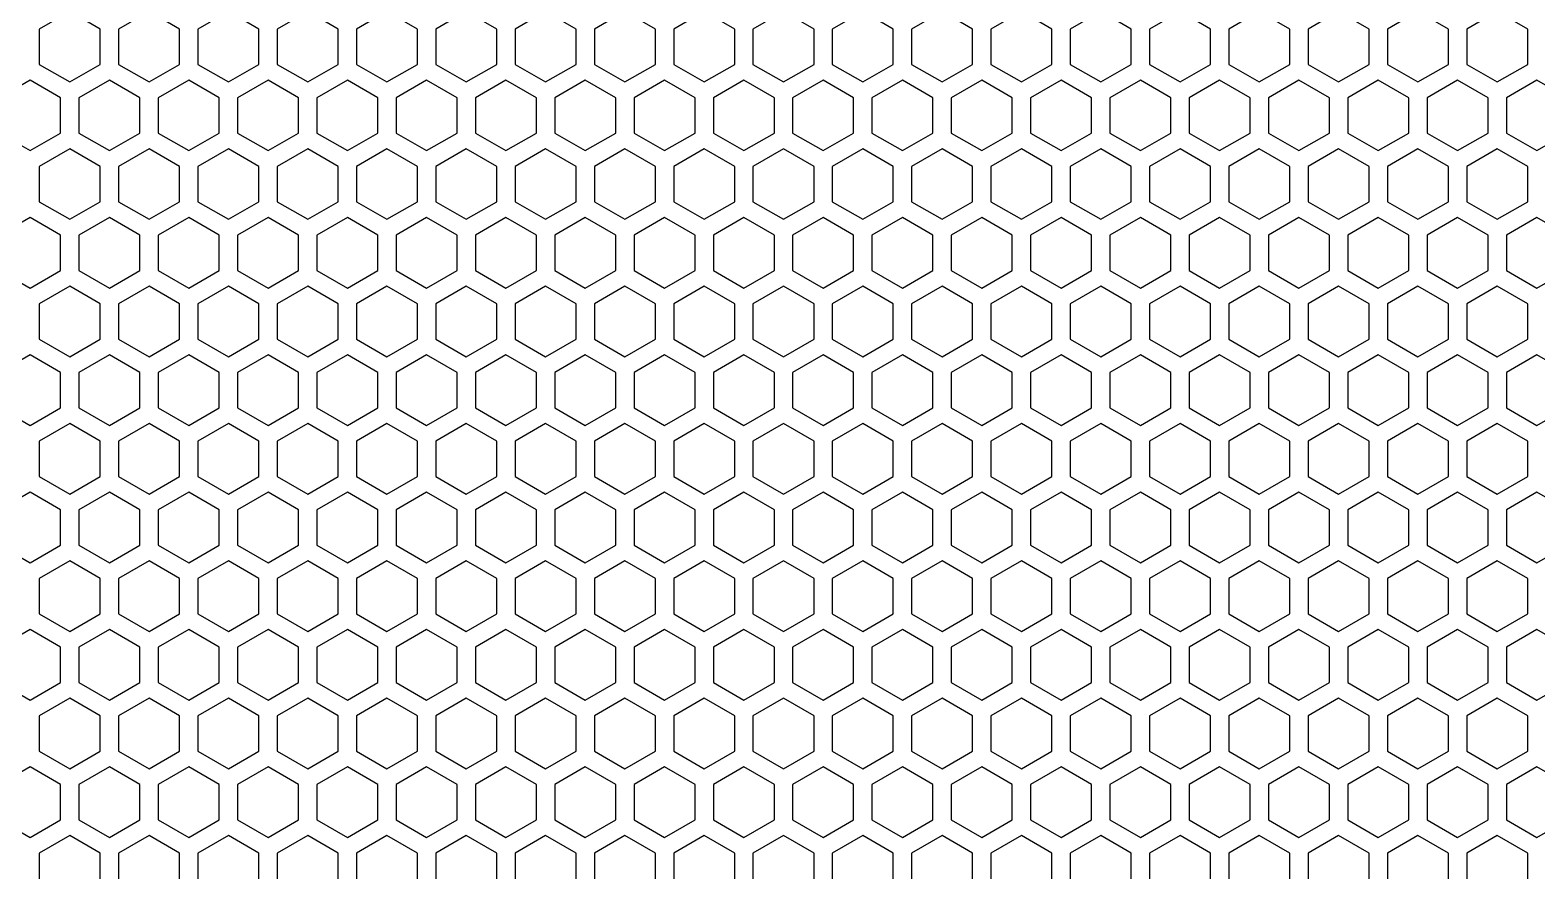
# Model space of a CAD drawing. Header units: millimetres. Extents: x 0 to 500, y 0 to 571.
# Drawn here: x 246.8 to 370.2, y 144.2 to 213.2 of the extents above; entities that cross this region are included whole.
import ezdxf

# ---------------------------------------------------------------- set-up
doc = ezdxf.new("R2010")
doc.units = ezdxf.units.MM
doc.layers.add('CUT', color=1, linetype='CONTINUOUS')

msp = doc.modelspace()

# ---------------------------------------------------------------- linework, layer by layer
at = {"layer": 'CUT'}
for points in [[(252.5, 213.235), (250, 214.6784), (247.5, 213.235), (247.5, 210.3483), (250, 208.9049), (252.5, 210.3483)], [(259, 213.235), (256.5, 214.6784), (254, 213.235), (254, 210.3483), (256.5, 208.9049), (259, 210.3483)], [(265.5, 213.235), (263, 214.6784), (260.5, 213.235), (260.5, 210.3483), (263, 208.9049), (265.5, 210.3483)], [(272, 213.235), (269.5, 214.6784), (267, 213.235), (267, 210.3483), (269.5, 208.9049), (272, 210.3483)], [(278.5, 213.235), (276, 214.6784), (273.5, 213.235), (273.5, 210.3483), (276, 208.9049), (278.5, 210.3483)], [(285, 213.235), (282.5, 214.6784), (280, 213.235), (280, 210.3483), (282.5, 208.9049), (285, 210.3483)], [(291.5, 213.235), (289, 214.6784), (286.5, 213.235), (286.5, 210.3483), (289, 208.9049), (291.5, 210.3483)], [(298, 213.235), (295.5, 214.6784), (293, 213.235), (293, 210.3483), (295.5, 208.9049), (298, 210.3483)], [(304.5, 213.235), (302, 214.6784), (299.5, 213.235), (299.5, 210.3483), (302, 208.9049), (304.5, 210.3483)], [(311, 213.235), (308.5, 214.6784), (306, 213.235), (306, 210.3483), (308.5, 208.9049), (311, 210.3483)], [(317.5, 213.235), (315, 214.6784), (312.5, 213.235), (312.5, 210.3483), (315, 208.9049), (317.5, 210.3483)], [(324, 213.235), (321.5, 214.6784), (319, 213.235), (319, 210.3483), (321.5, 208.9049), (324, 210.3483)], [(330.5, 213.235), (328, 214.6784), (325.5, 213.235), (325.5, 210.3483), (328, 208.9049), (330.5, 210.3483)], [(337, 213.235), (334.5, 214.6784), (332, 213.235), (332, 210.3483), (334.5, 208.9049), (337, 210.3483)], [(343.5, 213.235), (341, 214.6784), (338.5, 213.235), (338.5, 210.3483), (341, 208.9049), (343.5, 210.3483)], [(350, 213.235), (347.5, 214.6784), (345, 213.235), (345, 210.3483), (347.5, 208.9049), (350, 210.3483)], [(356.5, 213.235), (354, 214.6784), (351.5, 213.235), (351.5, 210.3483), (354, 208.9049), (356.5, 210.3483)], [(363, 213.235), (360.5, 214.6784), (358, 213.235), (358, 210.3483), (360.5, 208.9049), (363, 210.3483)], [(369.5, 213.235), (367, 214.6784), (364.5, 213.235), (364.5, 210.3483), (367, 208.9049), (369.5, 210.3483)], [(249.25, 207.6059), (246.75, 209.0492), (244.25, 207.6059), (244.25, 204.7191), (246.75, 203.2757), (249.25, 204.7191)], [(255.75, 207.6059), (253.25, 209.0492), (250.75, 207.6059), (250.75, 204.7191), (253.25, 203.2757), (255.75, 204.7191)], [(262.25, 207.6059), (259.75, 209.0492), (257.25, 207.6059), (257.25, 204.7191), (259.75, 203.2757), (262.25, 204.7191)], [(268.75, 207.6059), (266.25, 209.0492), (263.75, 207.6059), (263.75, 204.7191), (266.25, 203.2757), (268.75, 204.7191)], [(275.25, 207.6059), (272.75, 209.0492), (270.25, 207.6059), (270.25, 204.7191), (272.75, 203.2757), (275.25, 204.7191)], [(281.75, 207.6059), (279.25, 209.0492), (276.75, 207.6059), (276.75, 204.7191), (279.25, 203.2757), (281.75, 204.7191)], [(288.25, 207.6059), (285.75, 209.0492), (283.25, 207.6059), (283.25, 204.7191), (285.75, 203.2757), (288.25, 204.7191)], [(294.75, 207.6059), (292.25, 209.0492), (289.75, 207.6059), (289.75, 204.7191), (292.25, 203.2757), (294.75, 204.7191)], [(301.25, 207.6059), (298.75, 209.0492), (296.25, 207.6059), (296.25, 204.7191), (298.75, 203.2757), (301.25, 204.7191)], [(307.75, 207.6059), (305.25, 209.0492), (302.75, 207.6059), (302.75, 204.7191), (305.25, 203.2757), (307.75, 204.7191)], [(314.25, 207.6059), (311.75, 209.0492), (309.25, 207.6059), (309.25, 204.7191), (311.75, 203.2757), (314.25, 204.7191)], [(320.75, 207.6059), (318.25, 209.0492), (315.75, 207.6059), (315.75, 204.7191), (318.25, 203.2757), (320.75, 204.7191)], [(327.25, 207.6059), (324.75, 209.0492), (322.25, 207.6059), (322.25, 204.7191), (324.75, 203.2757), (327.25, 204.7191)], [(333.75, 207.6059), (331.25, 209.0492), (328.75, 207.6059), (328.75, 204.7191), (331.25, 203.2757), (333.75, 204.7191)], [(340.25, 207.6059), (337.75, 209.0492), (335.25, 207.6059), (335.25, 204.7191), (337.75, 203.2757), (340.25, 204.7191)], [(346.75, 207.6059), (344.25, 209.0492), (341.75, 207.6059), (341.75, 204.7191), (344.25, 203.2757), (346.75, 204.7191)], [(353.25, 207.6059), (350.75, 209.0492), (348.25, 207.6059), (348.25, 204.7191), (350.75, 203.2757), (353.25, 204.7191)], [(359.75, 207.6059), (357.25, 209.0492), (354.75, 207.6059), (354.75, 204.7191), (357.25, 203.2757), (359.75, 204.7191)], [(366.25, 207.6059), (363.75, 209.0492), (361.25, 207.6059), (361.25, 204.7191), (363.75, 203.2757), (366.25, 204.7191)], [(372.75, 207.6059), (370.25, 209.0492), (367.75, 207.6059), (367.75, 204.7191), (370.25, 203.2757), (372.75, 204.7191)], [(252.5, 201.9767), (250, 203.4201), (247.5, 201.9767), (247.5, 199.0899), (250, 197.6466), (252.5, 199.0899)], [(259, 201.9767), (256.5, 203.4201), (254, 201.9767), (254, 199.0899), (256.5, 197.6466), (259, 199.0899)], [(265.5, 201.9767), (263, 203.4201), (260.5, 201.9767), (260.5, 199.0899), (263, 197.6466), (265.5, 199.0899)], [(272, 201.9767), (269.5, 203.4201), (267, 201.9767), (267, 199.0899), (269.5, 197.6466), (272, 199.0899)], [(278.5, 201.9767), (276, 203.4201), (273.5, 201.9767), (273.5, 199.0899), (276, 197.6466), (278.5, 199.0899)], [(285, 201.9767), (282.5, 203.4201), (280, 201.9767), (280, 199.0899), (282.5, 197.6466), (285, 199.0899)], [(291.5, 201.9767), (289, 203.4201), (286.5, 201.9767), (286.5, 199.0899), (289, 197.6466), (291.5, 199.0899)], [(298, 201.9767), (295.5, 203.4201), (293, 201.9767), (293, 199.0899), (295.5, 197.6466), (298, 199.0899)], [(304.5, 201.9767), (302, 203.4201), (299.5, 201.9767), (299.5, 199.0899), (302, 197.6466), (304.5, 199.0899)], [(311, 201.9767), (308.5, 203.4201), (306, 201.9767), (306, 199.0899), (308.5, 197.6466), (311, 199.0899)], [(317.5, 201.9767), (315, 203.4201), (312.5, 201.9767), (312.5, 199.0899), (315, 197.6466), (317.5, 199.0899)], [(324, 201.9767), (321.5, 203.4201), (319, 201.9767), (319, 199.0899), (321.5, 197.6466), (324, 199.0899)], [(330.5, 201.9767), (328, 203.4201), (325.5, 201.9767), (325.5, 199.0899), (328, 197.6466), (330.5, 199.0899)], [(337, 201.9767), (334.5, 203.4201), (332, 201.9767), (332, 199.0899), (334.5, 197.6466), (337, 199.0899)], [(343.5, 201.9767), (341, 203.4201), (338.5, 201.9767), (338.5, 199.0899), (341, 197.6466), (343.5, 199.0899)], [(350, 201.9767), (347.5, 203.4201), (345, 201.9767), (345, 199.0899), (347.5, 197.6466), (350, 199.0899)], [(356.5, 201.9767), (354, 203.4201), (351.5, 201.9767), (351.5, 199.0899), (354, 197.6466), (356.5, 199.0899)], [(363, 201.9767), (360.5, 203.4201), (358, 201.9767), (358, 199.0899), (360.5, 197.6466), (363, 199.0899)], [(369.5, 201.9767), (367, 203.4201), (364.5, 201.9767), (364.5, 199.0899), (367, 197.6466), (369.5, 199.0899)], [(249.25, 196.3475), (246.75, 197.7909), (244.25, 196.3475), (244.25, 193.4608), (246.75, 192.0174), (249.25, 193.4608)], [(255.75, 196.3475), (253.25, 197.7909), (250.75, 196.3475), (250.75, 193.4608), (253.25, 192.0174), (255.75, 193.4608)], [(262.25, 196.3475), (259.75, 197.7909), (257.25, 196.3475), (257.25, 193.4608), (259.75, 192.0174), (262.25, 193.4608)], [(268.75, 196.3475), (266.25, 197.7909), (263.75, 196.3475), (263.75, 193.4608), (266.25, 192.0174), (268.75, 193.4608)], [(275.25, 196.3475), (272.75, 197.7909), (270.25, 196.3475), (270.25, 193.4608), (272.75, 192.0174), (275.25, 193.4608)], [(281.75, 196.3475), (279.25, 197.7909), (276.75, 196.3475), (276.75, 193.4608), (279.25, 192.0174), (281.75, 193.4608)], [(288.25, 196.3475), (285.75, 197.7909), (283.25, 196.3475), (283.25, 193.4608), (285.75, 192.0174), (288.25, 193.4608)], [(294.75, 196.3475), (292.25, 197.7909), (289.75, 196.3475), (289.75, 193.4608), (292.25, 192.0174), (294.75, 193.4608)], [(301.25, 196.3475), (298.75, 197.7909), (296.25, 196.3475), (296.25, 193.4608), (298.75, 192.0174), (301.25, 193.4608)], [(307.75, 196.3475), (305.25, 197.7909), (302.75, 196.3475), (302.75, 193.4608), (305.25, 192.0174), (307.75, 193.4608)], [(314.25, 196.3475), (311.75, 197.7909), (309.25, 196.3475), (309.25, 193.4608), (311.75, 192.0174), (314.25, 193.4608)], [(320.75, 196.3475), (318.25, 197.7909), (315.75, 196.3475), (315.75, 193.4608), (318.25, 192.0174), (320.75, 193.4608)], [(327.25, 196.3475), (324.75, 197.7909), (322.25, 196.3475), (322.25, 193.4608), (324.75, 192.0174), (327.25, 193.4608)], [(333.75, 196.3475), (331.25, 197.7909), (328.75, 196.3475), (328.75, 193.4608), (331.25, 192.0174), (333.75, 193.4608)], [(340.25, 196.3475), (337.75, 197.7909), (335.25, 196.3475), (335.25, 193.4608), (337.75, 192.0174), (340.25, 193.4608)], [(346.75, 196.3475), (344.25, 197.7909), (341.75, 196.3475), (341.75, 193.4608), (344.25, 192.0174), (346.75, 193.4608)], [(353.25, 196.3475), (350.75, 197.7909), (348.25, 196.3475), (348.25, 193.4608), (350.75, 192.0174), (353.25, 193.4608)], [(359.75, 196.3475), (357.25, 197.7909), (354.75, 196.3475), (354.75, 193.4608), (357.25, 192.0174), (359.75, 193.4608)], [(366.25, 196.3475), (363.75, 197.7909), (361.25, 196.3475), (361.25, 193.4608), (363.75, 192.0174), (366.25, 193.4608)], [(372.75, 196.3475), (370.25, 197.7909), (367.75, 196.3475), (367.75, 193.4608), (370.25, 192.0174), (372.75, 193.4608)], [(252.5, 190.7184), (250, 192.1617), (247.5, 190.7184), (247.5, 187.8316), (250, 186.3882), (252.5, 187.8316)], [(259, 190.7184), (256.5, 192.1617), (254, 190.7184), (254, 187.8316), (256.5, 186.3882), (259, 187.8316)], [(265.5, 190.7184), (263, 192.1617), (260.5, 190.7184), (260.5, 187.8316), (263, 186.3882), (265.5, 187.8316)], [(272, 190.7184), (269.5, 192.1617), (267, 190.7184), (267, 187.8316), (269.5, 186.3882), (272, 187.8316)], [(278.5, 190.7184), (276, 192.1617), (273.5, 190.7184), (273.5, 187.8316), (276, 186.3882), (278.5, 187.8316)], [(285, 190.7184), (282.5, 192.1617), (280, 190.7184), (280, 187.8316), (282.5, 186.3882), (285, 187.8316)], [(291.5, 190.7184), (289, 192.1617), (286.5, 190.7184), (286.5, 187.8316), (289, 186.3882), (291.5, 187.8316)], [(298, 190.7184), (295.5, 192.1617), (293, 190.7184), (293, 187.8316), (295.5, 186.3882), (298, 187.8316)], [(304.5, 190.7184), (302, 192.1617), (299.5, 190.7184), (299.5, 187.8316), (302, 186.3882), (304.5, 187.8316)], [(311, 190.7184), (308.5, 192.1617), (306, 190.7184), (306, 187.8316), (308.5, 186.3882), (311, 187.8316)], [(317.5, 190.7184), (315, 192.1617), (312.5, 190.7184), (312.5, 187.8316), (315, 186.3882), (317.5, 187.8316)], [(324, 190.7184), (321.5, 192.1617), (319, 190.7184), (319, 187.8316), (321.5, 186.3882), (324, 187.8316)], [(330.5, 190.7184), (328, 192.1617), (325.5, 190.7184), (325.5, 187.8316), (328, 186.3882), (330.5, 187.8316)], [(337, 190.7184), (334.5, 192.1617), (332, 190.7184), (332, 187.8316), (334.5, 186.3882), (337, 187.8316)], [(343.5, 190.7184), (341, 192.1617), (338.5, 190.7184), (338.5, 187.8316), (341, 186.3882), (343.5, 187.8316)], [(350, 190.7184), (347.5, 192.1617), (345, 190.7184), (345, 187.8316), (347.5, 186.3882), (350, 187.8316)], [(356.5, 190.7184), (354, 192.1617), (351.5, 190.7184), (351.5, 187.8316), (354, 186.3882), (356.5, 187.8316)], [(363, 190.7184), (360.5, 192.1617), (358, 190.7184), (358, 187.8316), (360.5, 186.3882), (363, 187.8316)], [(369.5, 190.7184), (367, 192.1617), (364.5, 190.7184), (364.5, 187.8316), (367, 186.3882), (369.5, 187.8316)], [(249.25, 185.0892), (246.75, 186.5326), (244.25, 185.0892), (244.25, 182.2024), (246.75, 180.7591), (249.25, 182.2024)], [(255.75, 185.0892), (253.25, 186.5326), (250.75, 185.0892), (250.75, 182.2024), (253.25, 180.7591), (255.75, 182.2024)], [(262.25, 185.0892), (259.75, 186.5326), (257.25, 185.0892), (257.25, 182.2024), (259.75, 180.7591), (262.25, 182.2024)], [(268.75, 185.0892), (266.25, 186.5326), (263.75, 185.0892), (263.75, 182.2024), (266.25, 180.7591), (268.75, 182.2024)], [(275.25, 185.0892), (272.75, 186.5326), (270.25, 185.0892), (270.25, 182.2024), (272.75, 180.7591), (275.25, 182.2024)], [(281.75, 185.0892), (279.25, 186.5326), (276.75, 185.0892), (276.75, 182.2024), (279.25, 180.7591), (281.75, 182.2024)], [(288.25, 185.0892), (285.75, 186.5326), (283.25, 185.0892), (283.25, 182.2024), (285.75, 180.7591), (288.25, 182.2024)], [(294.75, 185.0892), (292.25, 186.5326), (289.75, 185.0892), (289.75, 182.2024), (292.25, 180.7591), (294.75, 182.2024)], [(301.25, 185.0892), (298.75, 186.5326), (296.25, 185.0892), (296.25, 182.2024), (298.75, 180.7591), (301.25, 182.2024)], [(307.75, 185.0892), (305.25, 186.5326), (302.75, 185.0892), (302.75, 182.2024), (305.25, 180.7591), (307.75, 182.2024)], [(314.25, 185.0892), (311.75, 186.5326), (309.25, 185.0892), (309.25, 182.2024), (311.75, 180.7591), (314.25, 182.2024)], [(320.75, 185.0892), (318.25, 186.5326), (315.75, 185.0892), (315.75, 182.2024), (318.25, 180.7591), (320.75, 182.2024)], [(327.25, 185.0892), (324.75, 186.5326), (322.25, 185.0892), (322.25, 182.2024), (324.75, 180.7591), (327.25, 182.2024)], [(333.75, 185.0892), (331.25, 186.5326), (328.75, 185.0892), (328.75, 182.2024), (331.25, 180.7591), (333.75, 182.2024)], [(340.25, 185.0892), (337.75, 186.5326), (335.25, 185.0892), (335.25, 182.2024), (337.75, 180.7591), (340.25, 182.2024)], [(346.75, 185.0892), (344.25, 186.5326), (341.75, 185.0892), (341.75, 182.2024), (344.25, 180.7591), (346.75, 182.2024)], [(353.25, 185.0892), (350.75, 186.5326), (348.25, 185.0892), (348.25, 182.2024), (350.75, 180.7591), (353.25, 182.2024)], [(359.75, 185.0892), (357.25, 186.5326), (354.75, 185.0892), (354.75, 182.2024), (357.25, 180.7591), (359.75, 182.2024)], [(366.25, 185.0892), (363.75, 186.5326), (361.25, 185.0892), (361.25, 182.2024), (363.75, 180.7591), (366.25, 182.2024)], [(372.75, 185.0892), (370.25, 186.5326), (367.75, 185.0892), (367.75, 182.2024), (370.25, 180.7591), (372.75, 182.2024)], [(252.5, 179.46), (250, 180.9034), (247.5, 179.46), (247.5, 176.5733), (250, 175.1299), (252.5, 176.5733)], [(259, 179.46), (256.5, 180.9034), (254, 179.46), (254, 176.5733), (256.5, 175.1299), (259, 176.5733)], [(265.5, 179.46), (263, 180.9034), (260.5, 179.46), (260.5, 176.5733), (263, 175.1299), (265.5, 176.5733)], [(272, 179.46), (269.5, 180.9034), (267, 179.46), (267, 176.5733), (269.5, 175.1299), (272, 176.5733)], [(278.5, 179.46), (276, 180.9034), (273.5, 179.46), (273.5, 176.5733), (276, 175.1299), (278.5, 176.5733)], [(285, 179.46), (282.5, 180.9034), (280, 179.46), (280, 176.5733), (282.5, 175.1299), (285, 176.5733)], [(291.5, 179.46), (289, 180.9034), (286.5, 179.46), (286.5, 176.5733), (289, 175.1299), (291.5, 176.5733)], [(298, 179.46), (295.5, 180.9034), (293, 179.46), (293, 176.5733), (295.5, 175.1299), (298, 176.5733)], [(304.5, 179.46), (302, 180.9034), (299.5, 179.46), (299.5, 176.5733), (302, 175.1299), (304.5, 176.5733)], [(311, 179.46), (308.5, 180.9034), (306, 179.46), (306, 176.5733), (308.5, 175.1299), (311, 176.5733)], [(317.5, 179.46), (315, 180.9034), (312.5, 179.46), (312.5, 176.5733), (315, 175.1299), (317.5, 176.5733)], [(324, 179.46), (321.5, 180.9034), (319, 179.46), (319, 176.5733), (321.5, 175.1299), (324, 176.5733)], [(330.5, 179.46), (328, 180.9034), (325.5, 179.46), (325.5, 176.5733), (328, 175.1299), (330.5, 176.5733)], [(337, 179.46), (334.5, 180.9034), (332, 179.46), (332, 176.5733), (334.5, 175.1299), (337, 176.5733)], [(343.5, 179.46), (341, 180.9034), (338.5, 179.46), (338.5, 176.5733), (341, 175.1299), (343.5, 176.5733)], [(350, 179.46), (347.5, 180.9034), (345, 179.46), (345, 176.5733), (347.5, 175.1299), (350, 176.5733)], [(356.5, 179.46), (354, 180.9034), (351.5, 179.46), (351.5, 176.5733), (354, 175.1299), (356.5, 176.5733)], [(363, 179.46), (360.5, 180.9034), (358, 179.46), (358, 176.5733), (360.5, 175.1299), (363, 176.5733)], [(369.5, 179.46), (367, 180.9034), (364.5, 179.46), (364.5, 176.5733), (367, 175.1299), (369.5, 176.5733)], [(249.25, 173.8309), (246.75, 175.2742), (244.25, 173.8309), (244.25, 170.9441), (246.75, 169.5007), (249.25, 170.9441)], [(255.75, 173.8309), (253.25, 175.2742), (250.75, 173.8309), (250.75, 170.9441), (253.25, 169.5007), (255.75, 170.9441)], [(262.25, 173.8309), (259.75, 175.2742), (257.25, 173.8309), (257.25, 170.9441), (259.75, 169.5007), (262.25, 170.9441)], [(268.75, 173.8309), (266.25, 175.2742), (263.75, 173.8309), (263.75, 170.9441), (266.25, 169.5007), (268.75, 170.9441)], [(275.25, 173.8309), (272.75, 175.2742), (270.25, 173.8309), (270.25, 170.9441), (272.75, 169.5007), (275.25, 170.9441)], [(281.75, 173.8309), (279.25, 175.2742), (276.75, 173.8309), (276.75, 170.9441), (279.25, 169.5007), (281.75, 170.9441)], [(288.25, 173.8309), (285.75, 175.2742), (283.25, 173.8309), (283.25, 170.9441), (285.75, 169.5007), (288.25, 170.9441)], [(294.75, 173.8309), (292.25, 175.2742), (289.75, 173.8309), (289.75, 170.9441), (292.25, 169.5007), (294.75, 170.9441)], [(301.25, 173.8309), (298.75, 175.2742), (296.25, 173.8309), (296.25, 170.9441), (298.75, 169.5007), (301.25, 170.9441)], [(307.75, 173.8309), (305.25, 175.2742), (302.75, 173.8309), (302.75, 170.9441), (305.25, 169.5007), (307.75, 170.9441)], [(314.25, 173.8309), (311.75, 175.2742), (309.25, 173.8309), (309.25, 170.9441), (311.75, 169.5007), (314.25, 170.9441)], [(320.75, 173.8309), (318.25, 175.2742), (315.75, 173.8309), (315.75, 170.9441), (318.25, 169.5007), (320.75, 170.9441)], [(327.25, 173.8309), (324.75, 175.2742), (322.25, 173.8309), (322.25, 170.9441), (324.75, 169.5007), (327.25, 170.9441)], [(333.75, 173.8309), (331.25, 175.2742), (328.75, 173.8309), (328.75, 170.9441), (331.25, 169.5007), (333.75, 170.9441)], [(340.25, 173.8309), (337.75, 175.2742), (335.25, 173.8309), (335.25, 170.9441), (337.75, 169.5007), (340.25, 170.9441)], [(346.75, 173.8309), (344.25, 175.2742), (341.75, 173.8309), (341.75, 170.9441), (344.25, 169.5007), (346.75, 170.9441)], [(353.25, 173.8309), (350.75, 175.2742), (348.25, 173.8309), (348.25, 170.9441), (350.75, 169.5007), (353.25, 170.9441)], [(359.75, 173.8309), (357.25, 175.2742), (354.75, 173.8309), (354.75, 170.9441), (357.25, 169.5007), (359.75, 170.9441)], [(366.25, 173.8309), (363.75, 175.2742), (361.25, 173.8309), (361.25, 170.9441), (363.75, 169.5007), (366.25, 170.9441)], [(372.75, 173.8309), (370.25, 175.2742), (367.75, 173.8309), (367.75, 170.9441), (370.25, 169.5007), (372.75, 170.9441)], [(252.5, 168.2017), (250, 169.6451), (247.5, 168.2017), (247.5, 165.315), (250, 163.8716), (252.5, 165.315)], [(259, 168.2017), (256.5, 169.6451), (254, 168.2017), (254, 165.315), (256.5, 163.8716), (259, 165.315)], [(265.5, 168.2017), (263, 169.6451), (260.5, 168.2017), (260.5, 165.315), (263, 163.8716), (265.5, 165.315)], [(272, 168.2017), (269.5, 169.6451), (267, 168.2017), (267, 165.315), (269.5, 163.8716), (272, 165.315)], [(278.5, 168.2017), (276, 169.6451), (273.5, 168.2017), (273.5, 165.315), (276, 163.8716), (278.5, 165.315)], [(285, 168.2017), (282.5, 169.6451), (280, 168.2017), (280, 165.315), (282.5, 163.8716), (285, 165.315)], [(291.5, 168.2017), (289, 169.6451), (286.5, 168.2017), (286.5, 165.315), (289, 163.8716), (291.5, 165.315)], [(298, 168.2017), (295.5, 169.6451), (293, 168.2017), (293, 165.315), (295.5, 163.8716), (298, 165.315)], [(304.5, 168.2017), (302, 169.6451), (299.5, 168.2017), (299.5, 165.315), (302, 163.8716), (304.5, 165.315)], [(311, 168.2017), (308.5, 169.6451), (306, 168.2017), (306, 165.315), (308.5, 163.8716), (311, 165.315)], [(317.5, 168.2017), (315, 169.6451), (312.5, 168.2017), (312.5, 165.315), (315, 163.8716), (317.5, 165.315)], [(324, 168.2017), (321.5, 169.6451), (319, 168.2017), (319, 165.315), (321.5, 163.8716), (324, 165.315)], [(330.5, 168.2017), (328, 169.6451), (325.5, 168.2017), (325.5, 165.315), (328, 163.8716), (330.5, 165.315)], [(337, 168.2017), (334.5, 169.6451), (332, 168.2017), (332, 165.315), (334.5, 163.8716), (337, 165.315)], [(343.5, 168.2017), (341, 169.6451), (338.5, 168.2017), (338.5, 165.315), (341, 163.8716), (343.5, 165.315)], [(350, 168.2017), (347.5, 169.6451), (345, 168.2017), (345, 165.315), (347.5, 163.8716), (350, 165.315)], [(356.5, 168.2017), (354, 169.6451), (351.5, 168.2017), (351.5, 165.315), (354, 163.8716), (356.5, 165.315)], [(363, 168.2017), (360.5, 169.6451), (358, 168.2017), (358, 165.315), (360.5, 163.8716), (363, 165.315)], [(369.5, 168.2017), (367, 169.6451), (364.5, 168.2017), (364.5, 165.315), (367, 163.8716), (369.5, 165.315)], [(249.25, 162.5725), (246.75, 164.0159), (244.25, 162.5725), (244.25, 159.6858), (246.75, 158.2424), (249.25, 159.6858)], [(255.75, 162.5725), (253.25, 164.0159), (250.75, 162.5725), (250.75, 159.6858), (253.25, 158.2424), (255.75, 159.6858)], [(262.25, 162.5725), (259.75, 164.0159), (257.25, 162.5725), (257.25, 159.6858), (259.75, 158.2424), (262.25, 159.6858)], [(268.75, 162.5725), (266.25, 164.0159), (263.75, 162.5725), (263.75, 159.6858), (266.25, 158.2424), (268.75, 159.6858)], [(275.25, 162.5725), (272.75, 164.0159), (270.25, 162.5725), (270.25, 159.6858), (272.75, 158.2424), (275.25, 159.6858)], [(281.75, 162.5725), (279.25, 164.0159), (276.75, 162.5725), (276.75, 159.6858), (279.25, 158.2424), (281.75, 159.6858)], [(288.25, 162.5725), (285.75, 164.0159), (283.25, 162.5725), (283.25, 159.6858), (285.75, 158.2424), (288.25, 159.6858)], [(294.75, 162.5725), (292.25, 164.0159), (289.75, 162.5725), (289.75, 159.6858), (292.25, 158.2424), (294.75, 159.6858)], [(301.25, 162.5725), (298.75, 164.0159), (296.25, 162.5725), (296.25, 159.6858), (298.75, 158.2424), (301.25, 159.6858)], [(307.75, 162.5725), (305.25, 164.0159), (302.75, 162.5725), (302.75, 159.6858), (305.25, 158.2424), (307.75, 159.6858)], [(314.25, 162.5725), (311.75, 164.0159), (309.25, 162.5725), (309.25, 159.6858), (311.75, 158.2424), (314.25, 159.6858)], [(320.75, 162.5725), (318.25, 164.0159), (315.75, 162.5725), (315.75, 159.6858), (318.25, 158.2424), (320.75, 159.6858)], [(327.25, 162.5725), (324.75, 164.0159), (322.25, 162.5725), (322.25, 159.6858), (324.75, 158.2424), (327.25, 159.6858)], [(333.75, 162.5725), (331.25, 164.0159), (328.75, 162.5725), (328.75, 159.6858), (331.25, 158.2424), (333.75, 159.6858)], [(340.25, 162.5725), (337.75, 164.0159), (335.25, 162.5725), (335.25, 159.6858), (337.75, 158.2424), (340.25, 159.6858)], [(346.75, 162.5725), (344.25, 164.0159), (341.75, 162.5725), (341.75, 159.6858), (344.25, 158.2424), (346.75, 159.6858)], [(353.25, 162.5725), (350.75, 164.0159), (348.25, 162.5725), (348.25, 159.6858), (350.75, 158.2424), (353.25, 159.6858)], [(359.75, 162.5725), (357.25, 164.0159), (354.75, 162.5725), (354.75, 159.6858), (357.25, 158.2424), (359.75, 159.6858)], [(366.25, 162.5725), (363.75, 164.0159), (361.25, 162.5725), (361.25, 159.6858), (363.75, 158.2424), (366.25, 159.6858)], [(372.75, 162.5725), (370.25, 164.0159), (367.75, 162.5725), (367.75, 159.6858), (370.25, 158.2424), (372.75, 159.6858)], [(252.5, 156.9434), (250, 158.3868), (247.5, 156.9434), (247.5, 154.0566), (250, 152.6132), (252.5, 154.0566)], [(259, 156.9434), (256.5, 158.3868), (254, 156.9434), (254, 154.0566), (256.5, 152.6132), (259, 154.0566)], [(265.5, 156.9434), (263, 158.3868), (260.5, 156.9434), (260.5, 154.0566), (263, 152.6132), (265.5, 154.0566)], [(272, 156.9434), (269.5, 158.3868), (267, 156.9434), (267, 154.0566), (269.5, 152.6132), (272, 154.0566)], [(278.5, 156.9434), (276, 158.3868), (273.5, 156.9434), (273.5, 154.0566), (276, 152.6132), (278.5, 154.0566)], [(285, 156.9434), (282.5, 158.3868), (280, 156.9434), (280, 154.0566), (282.5, 152.6132), (285, 154.0566)], [(291.5, 156.9434), (289, 158.3868), (286.5, 156.9434), (286.5, 154.0566), (289, 152.6132), (291.5, 154.0566)], [(298, 156.9434), (295.5, 158.3868), (293, 156.9434), (293, 154.0566), (295.5, 152.6132), (298, 154.0566)], [(304.5, 156.9434), (302, 158.3868), (299.5, 156.9434), (299.5, 154.0566), (302, 152.6132), (304.5, 154.0566)], [(311, 156.9434), (308.5, 158.3868), (306, 156.9434), (306, 154.0566), (308.5, 152.6132), (311, 154.0566)], [(317.5, 156.9434), (315, 158.3868), (312.5, 156.9434), (312.5, 154.0566), (315, 152.6132), (317.5, 154.0566)], [(324, 156.9434), (321.5, 158.3868), (319, 156.9434), (319, 154.0566), (321.5, 152.6132), (324, 154.0566)], [(330.5, 156.9434), (328, 158.3868), (325.5, 156.9434), (325.5, 154.0566), (328, 152.6132), (330.5, 154.0566)], [(337, 156.9434), (334.5, 158.3868), (332, 156.9434), (332, 154.0566), (334.5, 152.6132), (337, 154.0566)], [(343.5, 156.9434), (341, 158.3868), (338.5, 156.9434), (338.5, 154.0566), (341, 152.6132), (343.5, 154.0566)], [(350, 156.9434), (347.5, 158.3868), (345, 156.9434), (345, 154.0566), (347.5, 152.6132), (350, 154.0566)], [(356.5, 156.9434), (354, 158.3868), (351.5, 156.9434), (351.5, 154.0566), (354, 152.6132), (356.5, 154.0566)], [(363, 156.9434), (360.5, 158.3868), (358, 156.9434), (358, 154.0566), (360.5, 152.6132), (363, 154.0566)], [(369.5, 156.9434), (367, 158.3868), (364.5, 156.9434), (364.5, 154.0566), (367, 152.6132), (369.5, 154.0566)], [(249.25, 151.3142), (246.75, 152.7576), (244.25, 151.3142), (244.25, 148.4275), (246.75, 146.9841), (249.25, 148.4275)], [(255.75, 151.3142), (253.25, 152.7576), (250.75, 151.3142), (250.75, 148.4275), (253.25, 146.9841), (255.75, 148.4275)], [(262.25, 151.3142), (259.75, 152.7576), (257.25, 151.3142), (257.25, 148.4275), (259.75, 146.9841), (262.25, 148.4275)], [(268.75, 151.3142), (266.25, 152.7576), (263.75, 151.3142), (263.75, 148.4275), (266.25, 146.9841), (268.75, 148.4275)], [(275.25, 151.3142), (272.75, 152.7576), (270.25, 151.3142), (270.25, 148.4275), (272.75, 146.9841), (275.25, 148.4275)], [(281.75, 151.3142), (279.25, 152.7576), (276.75, 151.3142), (276.75, 148.4275), (279.25, 146.9841), (281.75, 148.4275)], [(288.25, 151.3142), (285.75, 152.7576), (283.25, 151.3142), (283.25, 148.4275), (285.75, 146.9841), (288.25, 148.4275)], [(294.75, 151.3142), (292.25, 152.7576), (289.75, 151.3142), (289.75, 148.4275), (292.25, 146.9841), (294.75, 148.4275)], [(301.25, 151.3142), (298.75, 152.7576), (296.25, 151.3142), (296.25, 148.4275), (298.75, 146.9841), (301.25, 148.4275)], [(307.75, 151.3142), (305.25, 152.7576), (302.75, 151.3142), (302.75, 148.4275), (305.25, 146.9841), (307.75, 148.4275)], [(314.25, 151.3142), (311.75, 152.7576), (309.25, 151.3142), (309.25, 148.4275), (311.75, 146.9841), (314.25, 148.4275)], [(320.75, 151.3142), (318.25, 152.7576), (315.75, 151.3142), (315.75, 148.4275), (318.25, 146.9841), (320.75, 148.4275)], [(327.25, 151.3142), (324.75, 152.7576), (322.25, 151.3142), (322.25, 148.4275), (324.75, 146.9841), (327.25, 148.4275)], [(333.75, 151.3142), (331.25, 152.7576), (328.75, 151.3142), (328.75, 148.4275), (331.25, 146.9841), (333.75, 148.4275)], [(340.25, 151.3142), (337.75, 152.7576), (335.25, 151.3142), (335.25, 148.4275), (337.75, 146.9841), (340.25, 148.4275)], [(346.75, 151.3142), (344.25, 152.7576), (341.75, 151.3142), (341.75, 148.4275), (344.25, 146.9841), (346.75, 148.4275)], [(353.25, 151.3142), (350.75, 152.7576), (348.25, 151.3142), (348.25, 148.4275), (350.75, 146.9841), (353.25, 148.4275)], [(359.75, 151.3142), (357.25, 152.7576), (354.75, 151.3142), (354.75, 148.4275), (357.25, 146.9841), (359.75, 148.4275)], [(366.25, 151.3142), (363.75, 152.7576), (361.25, 151.3142), (361.25, 148.4275), (363.75, 146.9841), (366.25, 148.4275)], [(372.75, 151.3142), (370.25, 152.7576), (367.75, 151.3142), (367.75, 148.4275), (370.25, 146.9841), (372.75, 148.4275)], [(252.5, 145.685), (250, 147.1284), (247.5, 145.685), (247.5, 142.7983), (250, 141.3549), (252.5, 142.7983)], [(259, 145.685), (256.5, 147.1284), (254, 145.685), (254, 142.7983), (256.5, 141.3549), (259, 142.7983)], [(265.5, 145.685), (263, 147.1284), (260.5, 145.685), (260.5, 142.7983), (263, 141.3549), (265.5, 142.7983)], [(272, 145.685), (269.5, 147.1284), (267, 145.685), (267, 142.7983), (269.5, 141.3549), (272, 142.7983)], [(278.5, 145.685), (276, 147.1284), (273.5, 145.685), (273.5, 142.7983), (276, 141.3549), (278.5, 142.7983)], [(285, 145.685), (282.5, 147.1284), (280, 145.685), (280, 142.7983), (282.5, 141.3549), (285, 142.7983)], [(291.5, 145.685), (289, 147.1284), (286.5, 145.685), (286.5, 142.7983), (289, 141.3549), (291.5, 142.7983)], [(298, 145.685), (295.5, 147.1284), (293, 145.685), (293, 142.7983), (295.5, 141.3549), (298, 142.7983)], [(304.5, 145.685), (302, 147.1284), (299.5, 145.685), (299.5, 142.7983), (302, 141.3549), (304.5, 142.7983)], [(311, 145.685), (308.5, 147.1284), (306, 145.685), (306, 142.7983), (308.5, 141.3549), (311, 142.7983)], [(317.5, 145.685), (315, 147.1284), (312.5, 145.685), (312.5, 142.7983), (315, 141.3549), (317.5, 142.7983)], [(324, 145.685), (321.5, 147.1284), (319, 145.685), (319, 142.7983), (321.5, 141.3549), (324, 142.7983)], [(330.5, 145.685), (328, 147.1284), (325.5, 145.685), (325.5, 142.7983), (328, 141.3549), (330.5, 142.7983)], [(337, 145.685), (334.5, 147.1284), (332, 145.685), (332, 142.7983), (334.5, 141.3549), (337, 142.7983)], [(343.5, 145.685), (341, 147.1284), (338.5, 145.685), (338.5, 142.7983), (341, 141.3549), (343.5, 142.7983)], [(350, 145.685), (347.5, 147.1284), (345, 145.685), (345, 142.7983), (347.5, 141.3549), (350, 142.7983)], [(356.5, 145.685), (354, 147.1284), (351.5, 145.685), (351.5, 142.7983), (354, 141.3549), (356.5, 142.7983)], [(363, 145.685), (360.5, 147.1284), (358, 145.685), (358, 142.7983), (360.5, 141.3549), (363, 142.7983)], [(369.5, 145.685), (367, 147.1284), (364.5, 145.685), (364.5, 142.7983), (367, 141.3549), (369.5, 142.7983)]]:
    msp.add_lwpolyline(points, close=True, dxfattribs=at)

doc.saveas('drawing.dxf')
